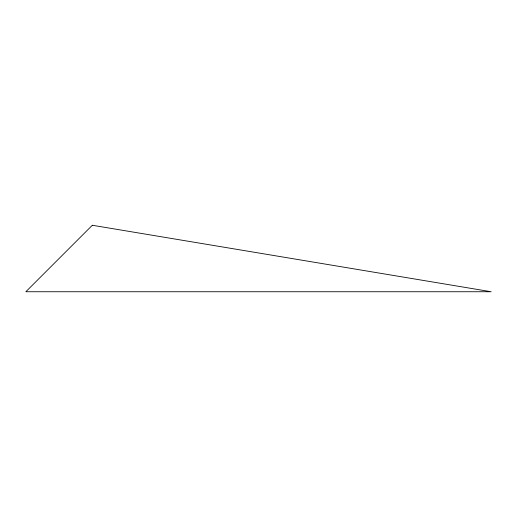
<?xml version="1.0" encoding="UTF-8"?>
<svg xmlns="http://www.w3.org/2000/svg" width="517" height="517" viewBox="0 0 517 517"><rect width="100%" height="100%" fill="white"/><g stroke="black" fill="none" stroke-linecap="round" stroke-linejoin="round"><path stroke-width="0.78" d="M92.323 225.263L25.85 291.737L491.15 291.737L92.323 225.263"/></g></svg>
